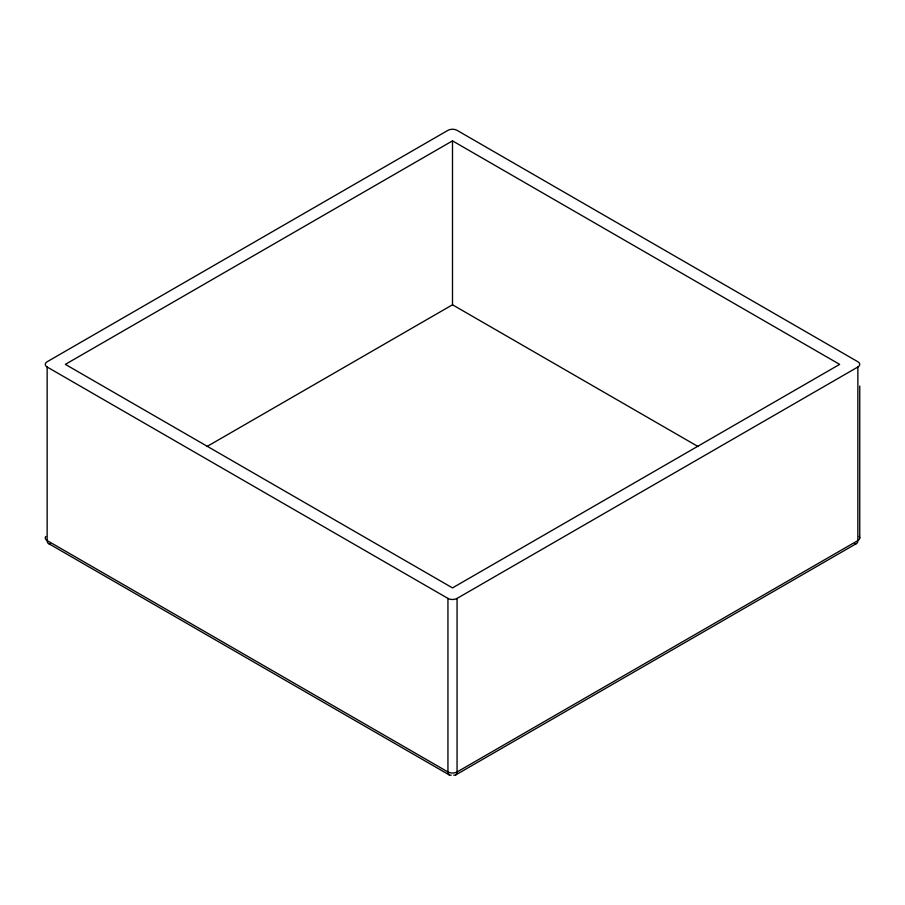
<?xml version="1.0" encoding="UTF-8"?>
<svg xmlns="http://www.w3.org/2000/svg" width="905" height="905" viewBox="0 0 905 905"><rect width="100%" height="100%" fill="white"/><g stroke="black" fill="none" stroke-linecap="round" stroke-linejoin="round"><path stroke-width="1.36" d="M452.5 140.863L65.352 364.376L452.5 587.899L839.648 364.376L452.5 140.863L452.5 304.781L207.019 446.504M47.139 367.011L447.941 598.409A6.437 3.722 0 0 0 457.059 598.409L857.861 367.011A6.437 3.722 0 0 0 857.861 361.751L457.059 130.343A6.437 3.722 0 0 0 447.941 130.343L47.139 361.751A6.437 3.722 0 0 0 47.139 367.011L47.139 540.568A6.437 3.722 -60 0 0 50.442 543.713M455.724 774.918L856.526 543.509M452.5 304.781L697.981 446.504M48.474 543.509L449.276 774.918M859.75 386.073L859.75 537.932M857.861 367.011L857.861 540.568A6.437 3.722 60 0 1 854.558 543.713M457.059 598.409L457.059 771.965A6.437 3.722 60 0 1 453.756 775.121M447.941 598.409L447.941 771.965A6.437 3.722 -60 0 0 451.244 775.121M45.782 536.461A6.437 3.722 0 0 0 47.139 540.568L447.941 771.965A6.437 3.722 0 0 0 457.059 771.965L857.861 540.568A6.437 3.722 0 0 0 859.207 536.45"/></g></svg>
